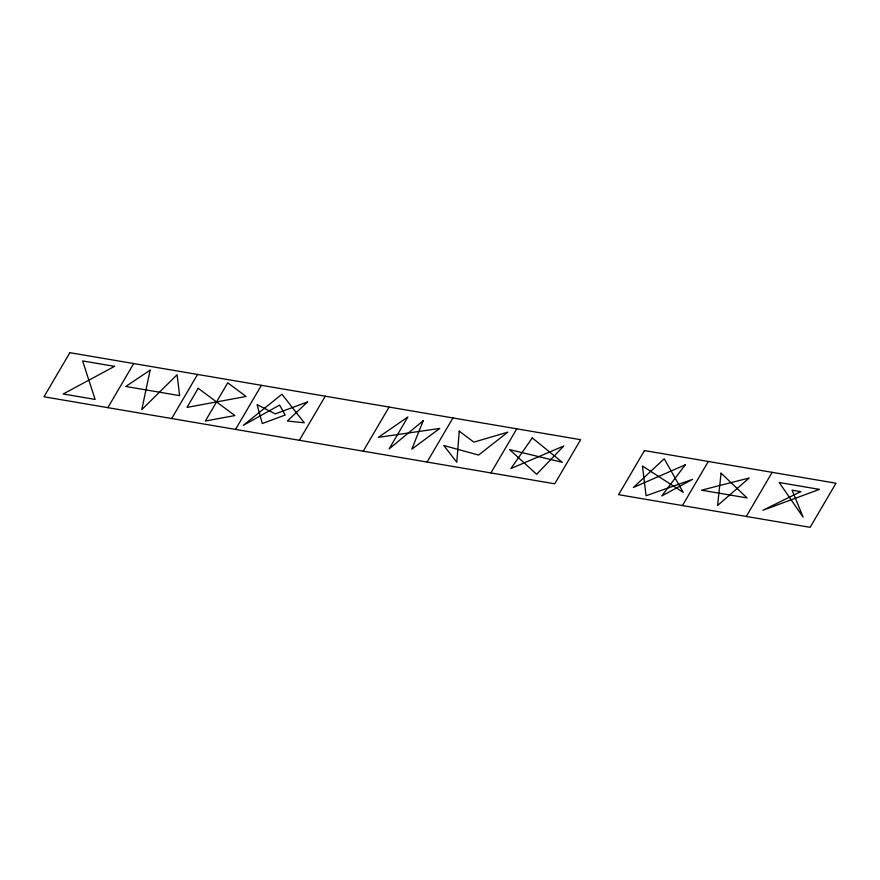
<?xml version="1.0" encoding="UTF-8"?>
<svg xmlns="http://www.w3.org/2000/svg" width="880" height="880" viewBox="0 0 880 880"><rect width="100%" height="100%" fill="white"/><g stroke="black" fill="none" stroke-linecap="round" stroke-linejoin="round"><path stroke-width="1.32" d="M107.844 407.66L133.716 363.561M171.688 418.539L197.56 374.44M235.532 429.418L261.404 385.319M299.376 440.297L325.248 396.198M363.22 451.165L389.092 407.077M427.064 462.044L452.936 417.956M490.908 472.923L516.78 428.835M682.44 505.56L708.312 461.461M746.284 516.439L772.156 472.34M459.239 431.156L456.786 462.264L443.795 445.5L478.566 455.059L507.804 432.157L473.858 442.134L459.239 431.156M721.072 473.176L717.596 505.483L749.221 477.972L701.536 490.182L747.076 497.937L721.072 473.176M150.15 370.15L141.79 409.651L177.078 374.737L179.63 395.637L125.763 386.463L150.15 370.15M423.192 420.772L411.818 449.141L439.758 428.439L378.334 437.371L407.88 416.944L389.125 448.91L423.192 420.772M69.872 352.682L44 396.781L554.752 483.802L580.624 439.703L69.872 352.682M198.209 388.3L187 407.396L246.092 396.462L227.744 382.833L205.348 421.025L234.883 415.558L198.209 388.3M644.468 450.582L618.596 494.681L810.128 527.318L836 483.219L644.468 450.582M532.279 437.91L510.928 468.523L563.794 445.973L536.657 474.287L509.641 449.636L562.298 462.308L532.279 437.91M685.278 464.816L661.738 495.968L692.527 479.391L646.074 495.726L642.444 466.004L683.177 492.349L664.224 458.799L633.347 487.498L685.278 464.816M307.527 401.951L287.375 421.025L304.271 422.785L281.93 394.218L243.298 425.337L279.631 405.075L285.197 415.03L262.295 423.511L257.081 404.613L275.264 413.897L307.527 401.951M114.521 366.355L63.195 393.987L95.117 399.432L82.599 360.921L114.521 366.355M800.69 491.634L762.883 510.29L819.401 489.368L779.185 482.515L803.11 517.143L792.077 490.16L800.69 491.634"/></g></svg>
